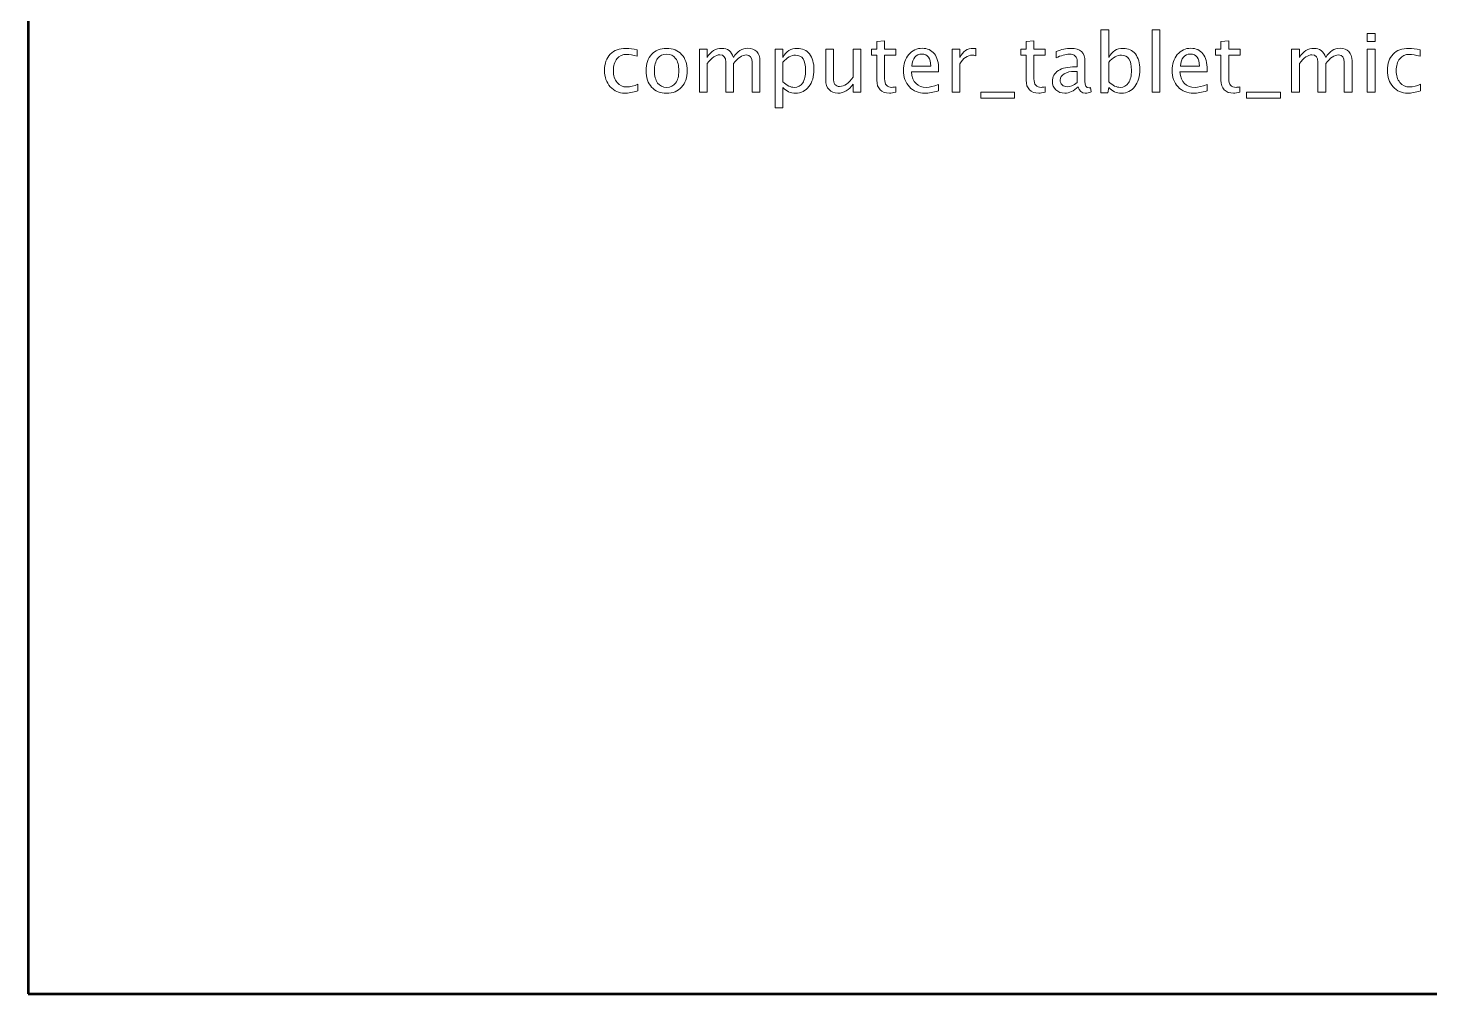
# Model space of a CAD drawing. Header units: centimetres. Extents: x -69 to 69, y -115 to 104.
# Drawn here: x -8.1 to 6.53, y 28.95 to 39.03 of the extents above; entities that cross this region are included whole.
import ezdxf

# ---------------------------------------------------------------- set-up
doc = ezdxf.new("R2010")
doc.units = ezdxf.units.CM
doc.header["$MEASUREMENT"] = 0
doc.layers.add('Layer 1', color=7, linetype='Continuous')

msp = doc.modelspace()

# ---------------------------------------------------------------- linework, layer by layer
at = {"layer": 'Layer 1', "color": 30, "lineweight": 53}
msp.add_lwpolyline([(-8.1, 28.95), (21.1, 28.95), (21.1, 49.05), (-8.1, 49.05), (-8.1, 28.95)], close=True, dxfattribs=at)
at = {"layer": 'Layer 1', "color": 30, "lineweight": 9}
for points, knots in [([(3.09722, 38.35768), (3.09722, 38.35768), (3.09722, 39.01554), (3.09722, 39.01554), (3.09722, 39.01554), (3.09722, 39.01554), (3.1785, 39.01554), (3.1785, 39.01554), (3.1785, 39.01554), (3.1785, 39.01554), (3.1785, 38.72669), (3.1785, 38.72669), (3.1785, 38.72669), (3.2118, 38.78948), (3.2619, 38.82081), (3.32864, 38.82081), (3.32864, 38.82081), (3.38269, 38.82081), (3.42516, 38.80119), (3.45621, 38.76182), (3.45621, 38.76182), (3.48725, 38.72245), (3.50278, 38.66869), (3.50278, 38.60053), (3.50278, 38.60053), (3.50278, 38.52631), (3.48514, 38.46634), (3.45, 38.4209), (3.45, 38.4209), (3.41486, 38.37532), (3.36858, 38.3526), (3.31129, 38.3526), (3.31129, 38.3526), (3.25809, 38.3526), (3.21378, 38.37292), (3.1785, 38.4137), (3.1785, 38.4137), (3.1785, 38.4137), (3.16862, 38.35768), (3.16862, 38.35768), (3.16862, 38.35768), (3.16862, 38.35768), (3.09722, 38.35768), (3.09722, 38.35768)], [0, 0, 0, 0, 0.08333333, 0.08333333, 0.08333333, 0.08333333, 0.16666667, 0.16666667, 0.16666667, 0.16666667, 0.25, 0.25, 0.25, 0.25, 0.33333333, 0.33333333, 0.33333333, 0.33333333, 0.41666667, 0.41666667, 0.41666667, 0.41666667, 0.5, 0.5, 0.5, 0.5, 0.58333333, 0.58333333, 0.58333333, 0.58333333, 0.66666667, 0.66666667, 0.66666667, 0.66666667, 0.75, 0.75, 0.75, 0.75, 0.83333333, 0.83333333, 0.83333333, 0.83333333, 1, 1, 1, 1]), ([(3.63006, 38.36276), (3.63006, 38.36276), (3.63006, 39.01554), (3.63006, 39.01554), (3.63006, 39.01554), (3.63006, 39.01554), (3.71134, 39.01554), (3.71134, 39.01554), (3.71134, 39.01554), (3.71134, 39.01554), (3.71134, 38.36276), (3.71134, 38.36276), (3.71134, 38.36276), (3.71134, 38.36276), (3.63006, 38.36276), (3.63006, 38.36276)], [0, 0, 0, 0, 0.2, 0.2, 0.2, 0.2, 0.4, 0.4, 0.4, 0.4, 0.6, 0.6, 0.6, 0.6, 1, 1, 1, 1]), ([(5.87699, 38.89362), (5.87699, 38.89362), (5.87699, 38.9749), (5.87699, 38.9749), (5.87699, 38.9749), (5.87699, 38.9749), (5.95827, 38.9749), (5.95827, 38.9749), (5.95827, 38.9749), (5.95827, 38.9749), (5.95827, 38.89362), (5.95827, 38.89362), (5.95827, 38.89362), (5.95827, 38.89362), (5.87699, 38.89362), (5.87699, 38.89362)], [0, 0, 0, 0, 0.2, 0.2, 0.2, 0.2, 0.4, 0.4, 0.4, 0.4, 0.6, 0.6, 0.6, 0.6, 1, 1, 1, 1]), ([(-1.73615, 38.37631), (-1.78878, 38.3605), (-1.83422, 38.3526), (-1.87246, 38.3526), (-1.87246, 38.3526), (-1.93314, 38.3526), (-1.98337, 38.37504), (-2.02331, 38.41977), (-2.02331, 38.41977), (-2.06324, 38.46464), (-2.08328, 38.52123), (-2.08328, 38.58939), (-2.08328, 38.58939), (-2.08328, 38.6622), (-2.06352, 38.71907), (-2.02401, 38.75971), (-2.02401, 38.75971), (-1.9845, 38.80049), (-1.92933, 38.82081), (-1.85849, 38.82081), (-1.85849, 38.82081), (-1.82363, 38.82081), (-1.78441, 38.81601), (-1.74123, 38.80642), (-1.74123, 38.80642), (-1.74123, 38.80642), (-1.74123, 38.73783), (-1.74123, 38.73783), (-1.74123, 38.73783), (-1.78709, 38.75138), (-1.82448, 38.75815), (-1.85327, 38.75815), (-1.85327, 38.75815), (-1.89504, 38.75815), (-1.92848, 38.74249), (-1.95346, 38.71131), (-1.95346, 38.71131), (-1.97843, 38.68012), (-1.99099, 38.63849), (-1.99099, 38.58656), (-1.99099, 38.58656), (-1.99099, 38.53619), (-1.97801, 38.49555), (-1.95219, 38.46436), (-1.95219, 38.46436), (-1.92636, 38.43332), (-1.89264, 38.41779), (-1.85073, 38.41779), (-1.85073, 38.41779), (-1.81362, 38.41779), (-1.77552, 38.42739), (-1.73615, 38.44658), (-1.73615, 38.44658), (-1.73615, 38.44658), (-1.73615, 38.37631), (-1.73615, 38.37631)], [0, 0, 0, 0, 0.06666667, 0.06666667, 0.06666667, 0.06666667, 0.13333333, 0.13333333, 0.13333333, 0.13333333, 0.2, 0.2, 0.2, 0.2, 0.26666667, 0.26666667, 0.26666667, 0.26666667, 0.33333333, 0.33333333, 0.33333333, 0.33333333, 0.4, 0.4, 0.4, 0.4, 0.46666667, 0.46666667, 0.46666667, 0.46666667, 0.53333333, 0.53333333, 0.53333333, 0.53333333, 0.6, 0.6, 0.6, 0.6, 0.66666667, 0.66666667, 0.66666667, 0.66666667, 0.73333333, 0.73333333, 0.73333333, 0.73333333, 0.8, 0.8, 0.8, 0.8, 0.86666667, 0.86666667, 0.86666667, 0.86666667, 1, 1, 1, 1]), ([(-1.43543, 38.3526), (-1.50133, 38.3526), (-1.55354, 38.37363), (-1.59193, 38.41568), (-1.59193, 38.41568), (-1.63045, 38.45773), (-1.64964, 38.51488), (-1.64964, 38.58699), (-1.64964, 38.58699), (-1.64964, 38.65895), (-1.63045, 38.71596), (-1.59193, 38.75787), (-1.59193, 38.75787), (-1.55354, 38.79978), (-1.50133, 38.82081), (-1.43543, 38.82081), (-1.43543, 38.82081), (-1.36953, 38.82081), (-1.31732, 38.79978), (-1.27894, 38.75787), (-1.27894, 38.75787), (-1.24042, 38.71596), (-1.22122, 38.65895), (-1.22122, 38.58699), (-1.22122, 38.58699), (-1.22122, 38.51488), (-1.24042, 38.45773), (-1.27894, 38.41568), (-1.27894, 38.41568), (-1.31732, 38.37363), (-1.36953, 38.3526), (-1.43543, 38.3526)], [0, 0, 0, 0, 0.11111111, 0.11111111, 0.11111111, 0.11111111, 0.22222222, 0.22222222, 0.22222222, 0.22222222, 0.33333333, 0.33333333, 0.33333333, 0.33333333, 0.44444444, 0.44444444, 0.44444444, 0.44444444, 0.55555556, 0.55555556, 0.55555556, 0.55555556, 0.66666667, 0.66666667, 0.66666667, 0.66666667, 0.77777778, 0.77777778, 0.77777778, 0.77777778, 1, 1, 1, 1]), ([(-1.09394, 38.36276), (-1.09394, 38.36276), (-1.09394, 38.8115), (-1.09394, 38.8115), (-1.09394, 38.8115), (-1.09394, 38.8115), (-1.01266, 38.8115), (-1.01266, 38.8115), (-1.01266, 38.8115), (-1.01266, 38.8115), (-1.01266, 38.72669), (-1.01266, 38.72669), (-1.01266, 38.72669), (-0.97301, 38.78948), (-0.92221, 38.82081), (-0.85998, 38.82081), (-0.85998, 38.82081), (-0.8, 38.82081), (-0.75922, 38.78948), (-0.73749, 38.72669), (-0.73749, 38.72669), (-0.69897, 38.79005), (-0.64873, 38.82166), (-0.58707, 38.82166), (-0.58707, 38.82166), (-0.5477, 38.82166), (-0.51708, 38.81008), (-0.4952, 38.7868), (-0.4952, 38.7868), (-0.47333, 38.76352), (-0.46232, 38.73092), (-0.46232, 38.68901), (-0.46232, 38.68901), (-0.46232, 38.68901), (-0.46232, 38.36276), (-0.46232, 38.36276), (-0.46232, 38.36276), (-0.46232, 38.36276), (-0.5436, 38.36276), (-0.5436, 38.36276), (-0.5436, 38.36276), (-0.5436, 38.36276), (-0.5436, 38.6756), (-0.5436, 38.6756), (-0.5436, 38.6756), (-0.5436, 38.72669), (-0.56392, 38.75223), (-0.60456, 38.75223), (-0.60456, 38.75223), (-0.64676, 38.75223), (-0.69107, 38.72245), (-0.73749, 38.66276), (-0.73749, 38.66276), (-0.73749, 38.66276), (-0.73749, 38.36276), (-0.73749, 38.36276), (-0.73749, 38.36276), (-0.73749, 38.36276), (-0.81877, 38.36276), (-0.81877, 38.36276), (-0.81877, 38.36276), (-0.81877, 38.36276), (-0.81877, 38.67589), (-0.81877, 38.67589), (-0.81877, 38.67589), (-0.81877, 38.72739), (-0.83937, 38.75307), (-0.88072, 38.75307), (-0.88072, 38.75307), (-0.92178, 38.75307), (-0.96581, 38.72316), (-1.01266, 38.66319), (-1.01266, 38.66319), (-1.01266, 38.66319), (-1.01266, 38.36276), (-1.01266, 38.36276), (-1.01266, 38.36276), (-1.01266, 38.36276), (-1.09394, 38.36276), (-1.09394, 38.36276)], [0, 0, 0, 0, 0.04761905, 0.04761905, 0.04761905, 0.04761905, 0.0952381, 0.0952381, 0.0952381, 0.0952381, 0.14285714, 0.14285714, 0.14285714, 0.14285714, 0.19047619, 0.19047619, 0.19047619, 0.19047619, 0.23809524, 0.23809524, 0.23809524, 0.23809524, 0.28571429, 0.28571429, 0.28571429, 0.28571429, 0.33333333, 0.33333333, 0.33333333, 0.33333333, 0.38095238, 0.38095238, 0.38095238, 0.38095238, 0.42857143, 0.42857143, 0.42857143, 0.42857143, 0.47619048, 0.47619048, 0.47619048, 0.47619048, 0.52380952, 0.52380952, 0.52380952, 0.52380952, 0.57142857, 0.57142857, 0.57142857, 0.57142857, 0.61904762, 0.61904762, 0.61904762, 0.61904762, 0.66666667, 0.66666667, 0.66666667, 0.66666667, 0.71428571, 0.71428571, 0.71428571, 0.71428571, 0.76190476, 0.76190476, 0.76190476, 0.76190476, 0.80952381, 0.80952381, 0.80952381, 0.80952381, 0.85714286, 0.85714286, 0.85714286, 0.85714286, 0.9047619, 0.9047619, 0.9047619, 0.9047619, 1, 1, 1, 1]), ([(-0.30343, 38.19935), (-0.30343, 38.19935), (-0.30343, 38.8115), (-0.30343, 38.8115), (-0.30343, 38.8115), (-0.30343, 38.8115), (-0.22215, 38.8115), (-0.22215, 38.8115), (-0.22215, 38.8115), (-0.22215, 38.8115), (-0.22215, 38.72669), (-0.22215, 38.72669), (-0.22215, 38.72669), (-0.18885, 38.78948), (-0.13875, 38.82081), (-0.07201, 38.82081), (-0.07201, 38.82081), (-0.01796, 38.82081), (0.02451, 38.80119), (0.05556, 38.76182), (0.05556, 38.76182), (0.0866, 38.72245), (0.10213, 38.66869), (0.10213, 38.60053), (0.10213, 38.60053), (0.10213, 38.52631), (0.08449, 38.46634), (0.04935, 38.4209), (0.04935, 38.4209), (0.01421, 38.37532), (-0.03207, 38.3526), (-0.08936, 38.3526), (-0.08936, 38.3526), (-0.14256, 38.3526), (-0.18687, 38.37292), (-0.22215, 38.4137), (-0.22215, 38.4137), (-0.22215, 38.4137), (-0.22215, 38.19935), (-0.22215, 38.19935), (-0.22215, 38.19935), (-0.22215, 38.19935), (-0.30343, 38.19935), (-0.30343, 38.19935)], [0, 0, 0, 0, 0.08333333, 0.08333333, 0.08333333, 0.08333333, 0.16666667, 0.16666667, 0.16666667, 0.16666667, 0.25, 0.25, 0.25, 0.25, 0.33333333, 0.33333333, 0.33333333, 0.33333333, 0.41666667, 0.41666667, 0.41666667, 0.41666667, 0.5, 0.5, 0.5, 0.5, 0.58333333, 0.58333333, 0.58333333, 0.58333333, 0.66666667, 0.66666667, 0.66666667, 0.66666667, 0.75, 0.75, 0.75, 0.75, 0.83333333, 0.83333333, 0.83333333, 0.83333333, 1, 1, 1, 1]), ([(0.5105, 38.36276), (0.5105, 38.36276), (0.5105, 38.44714), (0.5105, 38.44714), (0.5105, 38.44714), (0.46718, 38.38407), (0.41455, 38.3526), (0.35274, 38.3526), (0.35274, 38.3526), (0.31351, 38.3526), (0.28233, 38.36488), (0.25918, 38.38957), (0.25918, 38.38957), (0.2359, 38.41427), (0.22433, 38.44743), (0.22433, 38.48934), (0.22433, 38.48934), (0.22433, 38.48934), (0.22433, 38.8115), (0.22433, 38.8115), (0.22433, 38.8115), (0.22433, 38.8115), (0.30561, 38.8115), (0.30561, 38.8115), (0.30561, 38.8115), (0.30561, 38.8115), (0.30561, 38.51587), (0.30561, 38.51587), (0.30561, 38.51587), (0.30561, 38.48214), (0.31055, 38.45829), (0.32029, 38.44418), (0.32029, 38.44418), (0.33016, 38.42993), (0.34653, 38.42287), (0.36953, 38.42287), (0.36953, 38.42287), (0.41921, 38.42287), (0.46634, 38.45547), (0.5105, 38.52081), (0.5105, 38.52081), (0.5105, 38.52081), (0.5105, 38.8115), (0.5105, 38.8115), (0.5105, 38.8115), (0.5105, 38.8115), (0.59179, 38.8115), (0.59179, 38.8115), (0.59179, 38.8115), (0.59179, 38.8115), (0.59179, 38.36276), (0.59179, 38.36276), (0.59179, 38.36276), (0.59179, 38.36276), (0.5105, 38.36276), (0.5105, 38.36276)], [0, 0, 0, 0, 0.06666667, 0.06666667, 0.06666667, 0.06666667, 0.13333333, 0.13333333, 0.13333333, 0.13333333, 0.2, 0.2, 0.2, 0.2, 0.26666667, 0.26666667, 0.26666667, 0.26666667, 0.33333333, 0.33333333, 0.33333333, 0.33333333, 0.4, 0.4, 0.4, 0.4, 0.46666667, 0.46666667, 0.46666667, 0.46666667, 0.53333333, 0.53333333, 0.53333333, 0.53333333, 0.6, 0.6, 0.6, 0.6, 0.66666667, 0.66666667, 0.66666667, 0.66666667, 0.73333333, 0.73333333, 0.73333333, 0.73333333, 0.8, 0.8, 0.8, 0.8, 0.86666667, 0.86666667, 0.86666667, 0.86666667, 1, 1, 1, 1]), ([(0.95557, 38.3629), (0.93045, 38.35599), (0.90858, 38.3526), (0.8901, 38.3526), (0.8901, 38.3526), (0.84861, 38.3526), (0.81629, 38.36445), (0.79315, 38.38816), (0.79315, 38.38816), (0.76987, 38.41187), (0.7583, 38.44475), (0.7583, 38.48694), (0.7583, 38.48694), (0.7583, 38.48694), (0.7583, 38.75053), (0.7583, 38.75053), (0.7583, 38.75053), (0.7583, 38.75053), (0.70213, 38.75053), (0.70213, 38.75053), (0.70213, 38.75053), (0.70213, 38.75053), (0.70213, 38.8115), (0.70213, 38.8115), (0.70213, 38.8115), (0.70213, 38.8115), (0.7583, 38.8115), (0.7583, 38.8115), (0.7583, 38.8115), (0.7583, 38.8115), (0.7583, 38.89263), (0.7583, 38.89263), (0.7583, 38.89263), (0.7583, 38.89263), (0.83958, 38.9004), (0.83958, 38.9004), (0.83958, 38.9004), (0.83958, 38.9004), (0.83958, 38.8115), (0.83958, 38.8115), (0.83958, 38.8115), (0.83958, 38.8115), (0.95726, 38.8115), (0.95726, 38.8115), (0.95726, 38.8115), (0.95726, 38.8115), (0.95726, 38.75053), (0.95726, 38.75053), (0.95726, 38.75053), (0.95726, 38.75053), (0.83958, 38.75053), (0.83958, 38.75053), (0.83958, 38.75053), (0.83958, 38.75053), (0.83958, 38.50161), (0.83958, 38.50161), (0.83958, 38.50161), (0.83958, 38.44291), (0.86512, 38.41356), (0.91606, 38.41356), (0.91606, 38.41356), (0.92693, 38.41356), (0.94005, 38.41539), (0.95557, 38.41892), (0.95557, 38.41892), (0.95557, 38.41892), (0.95557, 38.3629), (0.95557, 38.3629)], [0, 0, 0, 0, 0.05555556, 0.05555556, 0.05555556, 0.05555556, 0.11111111, 0.11111111, 0.11111111, 0.11111111, 0.16666667, 0.16666667, 0.16666667, 0.16666667, 0.22222222, 0.22222222, 0.22222222, 0.22222222, 0.27777778, 0.27777778, 0.27777778, 0.27777778, 0.33333333, 0.33333333, 0.33333333, 0.33333333, 0.38888889, 0.38888889, 0.38888889, 0.38888889, 0.44444444, 0.44444444, 0.44444444, 0.44444444, 0.5, 0.5, 0.5, 0.5, 0.55555556, 0.55555556, 0.55555556, 0.55555556, 0.61111111, 0.61111111, 0.61111111, 0.61111111, 0.66666667, 0.66666667, 0.66666667, 0.66666667, 0.72222222, 0.72222222, 0.72222222, 0.72222222, 0.77777778, 0.77777778, 0.77777778, 0.77777778, 0.83333333, 0.83333333, 0.83333333, 0.83333333, 0.88888889, 0.88888889, 0.88888889, 0.88888889, 1, 1, 1, 1]), ([(1.40091, 38.37715), (1.3463, 38.36078), (1.2996, 38.3526), (1.26065, 38.3526), (1.26065, 38.3526), (1.19419, 38.3526), (1.14014, 38.37461), (1.09851, 38.4185), (1.09851, 38.4185), (1.05688, 38.46238), (1.036, 38.51925), (1.036, 38.58924), (1.036, 38.58924), (1.036, 38.65712), (1.05434, 38.71286), (1.09117, 38.75646), (1.09117, 38.75646), (1.128, 38.79992), (1.17514, 38.82166), (1.23257, 38.82166), (1.23257, 38.82166), (1.2869, 38.82166), (1.32895, 38.80232), (1.35858, 38.76366), (1.35858, 38.76366), (1.38821, 38.72499), (1.40303, 38.67024), (1.40303, 38.59926), (1.40303, 38.59926), (1.40303, 38.59926), (1.40261, 38.57443), (1.40261, 38.57443), (1.40261, 38.57443), (1.40261, 38.57443), (1.11897, 38.57443), (1.11897, 38.57443), (1.11897, 38.57443), (1.13083, 38.46718), (1.18318, 38.41356), (1.27589, 38.41356), (1.27589, 38.41356), (1.3099, 38.41356), (1.35153, 38.42316), (1.40091, 38.44235), (1.40091, 38.44235), (1.40091, 38.44235), (1.40091, 38.37715), (1.40091, 38.37715)], [0, 0, 0, 0, 0.07692308, 0.07692308, 0.07692308, 0.07692308, 0.15384615, 0.15384615, 0.15384615, 0.15384615, 0.23076923, 0.23076923, 0.23076923, 0.23076923, 0.30769231, 0.30769231, 0.30769231, 0.30769231, 0.38461538, 0.38461538, 0.38461538, 0.38461538, 0.46153846, 0.46153846, 0.46153846, 0.46153846, 0.53846154, 0.53846154, 0.53846154, 0.53846154, 0.61538462, 0.61538462, 0.61538462, 0.61538462, 0.69230769, 0.69230769, 0.69230769, 0.69230769, 0.76923077, 0.76923077, 0.76923077, 0.76923077, 0.84615385, 0.84615385, 0.84615385, 0.84615385, 1, 1, 1, 1]), ([(1.5433, 38.36276), (1.5433, 38.36276), (1.5433, 38.8115), (1.5433, 38.8115), (1.5433, 38.8115), (1.5433, 38.8115), (1.62458, 38.8115), (1.62458, 38.8115), (1.62458, 38.8115), (1.62458, 38.8115), (1.62458, 38.72669), (1.62458, 38.72669), (1.62458, 38.72669), (1.6569, 38.78948), (1.70374, 38.82081), (1.76527, 38.82081), (1.76527, 38.82081), (1.77359, 38.82081), (1.78234, 38.8201), (1.79137, 38.81869), (1.79137, 38.81869), (1.79137, 38.81869), (1.79137, 38.74263), (1.79137, 38.74263), (1.79137, 38.74263), (1.77726, 38.74729), (1.76485, 38.74969), (1.75412, 38.74969), (1.75412, 38.74969), (1.70247, 38.74969), (1.65929, 38.71921), (1.62458, 38.65811), (1.62458, 38.65811), (1.62458, 38.65811), (1.62458, 38.36276), (1.62458, 38.36276), (1.62458, 38.36276), (1.62458, 38.36276), (1.5433, 38.36276), (1.5433, 38.36276)], [0, 0, 0, 0, 0.09090909, 0.09090909, 0.09090909, 0.09090909, 0.18181818, 0.18181818, 0.18181818, 0.18181818, 0.27272727, 0.27272727, 0.27272727, 0.27272727, 0.36363636, 0.36363636, 0.36363636, 0.36363636, 0.45454545, 0.45454545, 0.45454545, 0.45454545, 0.54545455, 0.54545455, 0.54545455, 0.54545455, 0.63636364, 0.63636364, 0.63636364, 0.63636364, 0.72727273, 0.72727273, 0.72727273, 0.72727273, 0.81818182, 0.81818182, 0.81818182, 0.81818182, 1, 1, 1, 1]), ([(2.51373, 38.3629), (2.48861, 38.35599), (2.46674, 38.3526), (2.44826, 38.3526), (2.44826, 38.3526), (2.40677, 38.3526), (2.37445, 38.36445), (2.35131, 38.38816), (2.35131, 38.38816), (2.32803, 38.41187), (2.31646, 38.44475), (2.31646, 38.48694), (2.31646, 38.48694), (2.31646, 38.48694), (2.31646, 38.75053), (2.31646, 38.75053), (2.31646, 38.75053), (2.31646, 38.75053), (2.26029, 38.75053), (2.26029, 38.75053), (2.26029, 38.75053), (2.26029, 38.75053), (2.26029, 38.8115), (2.26029, 38.8115), (2.26029, 38.8115), (2.26029, 38.8115), (2.31646, 38.8115), (2.31646, 38.8115), (2.31646, 38.8115), (2.31646, 38.8115), (2.31646, 38.89263), (2.31646, 38.89263), (2.31646, 38.89263), (2.31646, 38.89263), (2.39774, 38.9004), (2.39774, 38.9004), (2.39774, 38.9004), (2.39774, 38.9004), (2.39774, 38.8115), (2.39774, 38.8115), (2.39774, 38.8115), (2.39774, 38.8115), (2.51542, 38.8115), (2.51542, 38.8115), (2.51542, 38.8115), (2.51542, 38.8115), (2.51542, 38.75053), (2.51542, 38.75053), (2.51542, 38.75053), (2.51542, 38.75053), (2.39774, 38.75053), (2.39774, 38.75053), (2.39774, 38.75053), (2.39774, 38.75053), (2.39774, 38.50161), (2.39774, 38.50161), (2.39774, 38.50161), (2.39774, 38.44291), (2.42328, 38.41356), (2.47422, 38.41356), (2.47422, 38.41356), (2.48509, 38.41356), (2.49821, 38.41539), (2.51373, 38.41892), (2.51373, 38.41892), (2.51373, 38.41892), (2.51373, 38.3629), (2.51373, 38.3629)], [0, 0, 0, 0, 0.05555556, 0.05555556, 0.05555556, 0.05555556, 0.11111111, 0.11111111, 0.11111111, 0.11111111, 0.16666667, 0.16666667, 0.16666667, 0.16666667, 0.22222222, 0.22222222, 0.22222222, 0.22222222, 0.27777778, 0.27777778, 0.27777778, 0.27777778, 0.33333333, 0.33333333, 0.33333333, 0.33333333, 0.38888889, 0.38888889, 0.38888889, 0.38888889, 0.44444444, 0.44444444, 0.44444444, 0.44444444, 0.5, 0.5, 0.5, 0.5, 0.55555556, 0.55555556, 0.55555556, 0.55555556, 0.61111111, 0.61111111, 0.61111111, 0.61111111, 0.66666667, 0.66666667, 0.66666667, 0.66666667, 0.72222222, 0.72222222, 0.72222222, 0.72222222, 0.77777778, 0.77777778, 0.77777778, 0.77777778, 0.83333333, 0.83333333, 0.83333333, 0.83333333, 0.88888889, 0.88888889, 0.88888889, 0.88888889, 1, 1, 1, 1]), ([(2.861, 38.41991), (2.81218, 38.37504), (2.76519, 38.3526), (2.72003, 38.3526), (2.72003, 38.3526), (2.68292, 38.3526), (2.65202, 38.36417), (2.6276, 38.38745), (2.6276, 38.38745), (2.60305, 38.41074), (2.59077, 38.44009), (2.59077, 38.47551), (2.59077, 38.47551), (2.59077, 38.52447), (2.61138, 38.56215), (2.65258, 38.5884), (2.65258, 38.5884), (2.69379, 38.61464), (2.75291, 38.62777), (2.82996, 38.62777), (2.82996, 38.62777), (2.82996, 38.62777), (2.84901, 38.62777), (2.84901, 38.62777), (2.84901, 38.62777), (2.84901, 38.62777), (2.84901, 38.68181), (2.84901, 38.68181), (2.84901, 38.68181), (2.84901, 38.73388), (2.82191, 38.75985), (2.76759, 38.75985), (2.76759, 38.75985), (2.72554, 38.75985), (2.67953, 38.74658), (2.62972, 38.72005), (2.62972, 38.72005), (2.62972, 38.72005), (2.62972, 38.78694), (2.62972, 38.78694), (2.62972, 38.78694), (2.68447, 38.80952), (2.73612, 38.82081), (2.78452, 38.82081), (2.78452, 38.82081), (2.83433, 38.82081), (2.87116, 38.80952), (2.89473, 38.7868), (2.89473, 38.7868), (2.91843, 38.76408), (2.93029, 38.72909), (2.93029, 38.68181), (2.93029, 38.68181), (2.93029, 38.68181), (2.93029, 38.47904), (2.93029, 38.47904), (2.93029, 38.47904), (2.93029, 38.43261), (2.94454, 38.40933), (2.97319, 38.40933), (2.97319, 38.40933), (2.97671, 38.40933), (2.98194, 38.40989), (2.98885, 38.41102), (2.98885, 38.41102), (2.98885, 38.41102), (2.99464, 38.36586), (2.99464, 38.36586), (2.99464, 38.36586), (2.97615, 38.35697), (2.95583, 38.3526), (2.93353, 38.3526), (2.93353, 38.3526), (2.89557, 38.3526), (2.87144, 38.37504), (2.861, 38.41991)], [0, 0, 0, 0, 0.05, 0.05, 0.05, 0.05, 0.1, 0.1, 0.1, 0.1, 0.15, 0.15, 0.15, 0.15, 0.2, 0.2, 0.2, 0.2, 0.25, 0.25, 0.25, 0.25, 0.3, 0.3, 0.3, 0.3, 0.35, 0.35, 0.35, 0.35, 0.4, 0.4, 0.4, 0.4, 0.45, 0.45, 0.45, 0.45, 0.5, 0.5, 0.5, 0.5, 0.55, 0.55, 0.55, 0.55, 0.6, 0.6, 0.6, 0.6, 0.65, 0.65, 0.65, 0.65, 0.7, 0.7, 0.7, 0.7, 0.75, 0.75, 0.75, 0.75, 0.8, 0.8, 0.8, 0.8, 0.85, 0.85, 0.85, 0.85, 0.9, 0.9, 0.9, 0.9, 1, 1, 1, 1]), ([(4.2041, 38.37715), (4.14949, 38.36078), (4.10279, 38.3526), (4.06384, 38.3526), (4.06384, 38.3526), (3.99738, 38.3526), (3.94333, 38.37461), (3.9017, 38.4185), (3.9017, 38.4185), (3.86007, 38.46238), (3.83919, 38.51925), (3.83919, 38.58924), (3.83919, 38.58924), (3.83919, 38.65712), (3.85753, 38.71286), (3.89436, 38.75646), (3.89436, 38.75646), (3.93119, 38.79992), (3.97833, 38.82166), (4.03576, 38.82166), (4.03576, 38.82166), (4.09009, 38.82166), (4.13214, 38.80232), (4.16177, 38.76366), (4.16177, 38.76366), (4.1914, 38.72499), (4.20622, 38.67024), (4.20622, 38.59926), (4.20622, 38.59926), (4.20622, 38.59926), (4.2058, 38.57443), (4.2058, 38.57443), (4.2058, 38.57443), (4.2058, 38.57443), (3.92216, 38.57443), (3.92216, 38.57443), (3.92216, 38.57443), (3.93402, 38.46718), (3.98637, 38.41356), (4.07908, 38.41356), (4.07908, 38.41356), (4.11309, 38.41356), (4.15472, 38.42316), (4.2041, 38.44235), (4.2041, 38.44235), (4.2041, 38.44235), (4.2041, 38.37715), (4.2041, 38.37715)], [0, 0, 0, 0, 0.07692308, 0.07692308, 0.07692308, 0.07692308, 0.15384615, 0.15384615, 0.15384615, 0.15384615, 0.23076923, 0.23076923, 0.23076923, 0.23076923, 0.30769231, 0.30769231, 0.30769231, 0.30769231, 0.38461538, 0.38461538, 0.38461538, 0.38461538, 0.46153846, 0.46153846, 0.46153846, 0.46153846, 0.53846154, 0.53846154, 0.53846154, 0.53846154, 0.61538462, 0.61538462, 0.61538462, 0.61538462, 0.69230769, 0.69230769, 0.69230769, 0.69230769, 0.76923077, 0.76923077, 0.76923077, 0.76923077, 0.84615385, 0.84615385, 0.84615385, 0.84615385, 1, 1, 1, 1]), ([(4.54715, 38.3629), (4.52203, 38.35599), (4.50016, 38.3526), (4.48168, 38.3526), (4.48168, 38.3526), (4.44019, 38.3526), (4.40787, 38.36445), (4.38473, 38.38816), (4.38473, 38.38816), (4.36145, 38.41187), (4.34988, 38.44475), (4.34988, 38.48694), (4.34988, 38.48694), (4.34988, 38.48694), (4.34988, 38.75053), (4.34988, 38.75053), (4.34988, 38.75053), (4.34988, 38.75053), (4.29371, 38.75053), (4.29371, 38.75053), (4.29371, 38.75053), (4.29371, 38.75053), (4.29371, 38.8115), (4.29371, 38.8115), (4.29371, 38.8115), (4.29371, 38.8115), (4.34988, 38.8115), (4.34988, 38.8115), (4.34988, 38.8115), (4.34988, 38.8115), (4.34988, 38.89263), (4.34988, 38.89263), (4.34988, 38.89263), (4.34988, 38.89263), (4.43116, 38.9004), (4.43116, 38.9004), (4.43116, 38.9004), (4.43116, 38.9004), (4.43116, 38.8115), (4.43116, 38.8115), (4.43116, 38.8115), (4.43116, 38.8115), (4.54884, 38.8115), (4.54884, 38.8115), (4.54884, 38.8115), (4.54884, 38.8115), (4.54884, 38.75053), (4.54884, 38.75053), (4.54884, 38.75053), (4.54884, 38.75053), (4.43116, 38.75053), (4.43116, 38.75053), (4.43116, 38.75053), (4.43116, 38.75053), (4.43116, 38.50161), (4.43116, 38.50161), (4.43116, 38.50161), (4.43116, 38.44291), (4.4567, 38.41356), (4.50764, 38.41356), (4.50764, 38.41356), (4.51851, 38.41356), (4.53163, 38.41539), (4.54715, 38.41892), (4.54715, 38.41892), (4.54715, 38.41892), (4.54715, 38.3629), (4.54715, 38.3629)], [0, 0, 0, 0, 0.05555556, 0.05555556, 0.05555556, 0.05555556, 0.11111111, 0.11111111, 0.11111111, 0.11111111, 0.16666667, 0.16666667, 0.16666667, 0.16666667, 0.22222222, 0.22222222, 0.22222222, 0.22222222, 0.27777778, 0.27777778, 0.27777778, 0.27777778, 0.33333333, 0.33333333, 0.33333333, 0.33333333, 0.38888889, 0.38888889, 0.38888889, 0.38888889, 0.44444444, 0.44444444, 0.44444444, 0.44444444, 0.5, 0.5, 0.5, 0.5, 0.55555556, 0.55555556, 0.55555556, 0.55555556, 0.61111111, 0.61111111, 0.61111111, 0.61111111, 0.66666667, 0.66666667, 0.66666667, 0.66666667, 0.72222222, 0.72222222, 0.72222222, 0.72222222, 0.77777778, 0.77777778, 0.77777778, 0.77777778, 0.83333333, 0.83333333, 0.83333333, 0.83333333, 0.88888889, 0.88888889, 0.88888889, 0.88888889, 1, 1, 1, 1]), ([(5.08648, 38.36276), (5.08648, 38.36276), (5.08648, 38.8115), (5.08648, 38.8115), (5.08648, 38.8115), (5.08648, 38.8115), (5.16776, 38.8115), (5.16776, 38.8115), (5.16776, 38.8115), (5.16776, 38.8115), (5.16776, 38.72669), (5.16776, 38.72669), (5.16776, 38.72669), (5.20741, 38.78948), (5.25821, 38.82081), (5.32044, 38.82081), (5.32044, 38.82081), (5.38042, 38.82081), (5.4212, 38.78948), (5.44293, 38.72669), (5.44293, 38.72669), (5.48145, 38.79005), (5.53169, 38.82166), (5.59335, 38.82166), (5.59335, 38.82166), (5.63272, 38.82166), (5.66334, 38.81008), (5.68522, 38.7868), (5.68522, 38.7868), (5.70709, 38.76352), (5.7181, 38.73092), (5.7181, 38.68901), (5.7181, 38.68901), (5.7181, 38.68901), (5.7181, 38.36276), (5.7181, 38.36276), (5.7181, 38.36276), (5.7181, 38.36276), (5.63682, 38.36276), (5.63682, 38.36276), (5.63682, 38.36276), (5.63682, 38.36276), (5.63682, 38.6756), (5.63682, 38.6756), (5.63682, 38.6756), (5.63682, 38.72669), (5.6165, 38.75223), (5.57586, 38.75223), (5.57586, 38.75223), (5.53366, 38.75223), (5.48935, 38.72245), (5.44293, 38.66276), (5.44293, 38.66276), (5.44293, 38.66276), (5.44293, 38.36276), (5.44293, 38.36276), (5.44293, 38.36276), (5.44293, 38.36276), (5.36165, 38.36276), (5.36165, 38.36276), (5.36165, 38.36276), (5.36165, 38.36276), (5.36165, 38.67589), (5.36165, 38.67589), (5.36165, 38.67589), (5.36165, 38.72739), (5.34105, 38.75307), (5.2997, 38.75307), (5.2997, 38.75307), (5.25864, 38.75307), (5.21461, 38.72316), (5.16776, 38.66319), (5.16776, 38.66319), (5.16776, 38.66319), (5.16776, 38.36276), (5.16776, 38.36276), (5.16776, 38.36276), (5.16776, 38.36276), (5.08648, 38.36276), (5.08648, 38.36276)], [0, 0, 0, 0, 0.04761905, 0.04761905, 0.04761905, 0.04761905, 0.0952381, 0.0952381, 0.0952381, 0.0952381, 0.14285714, 0.14285714, 0.14285714, 0.14285714, 0.19047619, 0.19047619, 0.19047619, 0.19047619, 0.23809524, 0.23809524, 0.23809524, 0.23809524, 0.28571429, 0.28571429, 0.28571429, 0.28571429, 0.33333333, 0.33333333, 0.33333333, 0.33333333, 0.38095238, 0.38095238, 0.38095238, 0.38095238, 0.42857143, 0.42857143, 0.42857143, 0.42857143, 0.47619048, 0.47619048, 0.47619048, 0.47619048, 0.52380952, 0.52380952, 0.52380952, 0.52380952, 0.57142857, 0.57142857, 0.57142857, 0.57142857, 0.61904762, 0.61904762, 0.61904762, 0.61904762, 0.66666667, 0.66666667, 0.66666667, 0.66666667, 0.71428571, 0.71428571, 0.71428571, 0.71428571, 0.76190476, 0.76190476, 0.76190476, 0.76190476, 0.80952381, 0.80952381, 0.80952381, 0.80952381, 0.85714286, 0.85714286, 0.85714286, 0.85714286, 0.9047619, 0.9047619, 0.9047619, 0.9047619, 1, 1, 1, 1]), ([(5.87699, 38.36276), (5.87699, 38.36276), (5.87699, 38.8115), (5.87699, 38.8115), (5.87699, 38.8115), (5.87699, 38.8115), (5.95827, 38.8115), (5.95827, 38.8115), (5.95827, 38.8115), (5.95827, 38.8115), (5.95827, 38.36276), (5.95827, 38.36276), (5.95827, 38.36276), (5.95827, 38.36276), (5.87699, 38.36276), (5.87699, 38.36276)], [0, 0, 0, 0, 0.2, 0.2, 0.2, 0.2, 0.4, 0.4, 0.4, 0.4, 0.6, 0.6, 0.6, 0.6, 1, 1, 1, 1]), ([(6.43325, 38.37631), (6.38062, 38.3605), (6.33518, 38.3526), (6.29694, 38.3526), (6.29694, 38.3526), (6.23626, 38.3526), (6.18603, 38.37504), (6.14609, 38.41977), (6.14609, 38.41977), (6.10616, 38.46464), (6.08612, 38.52123), (6.08612, 38.58939), (6.08612, 38.58939), (6.08612, 38.6622), (6.10588, 38.71907), (6.14539, 38.75971), (6.14539, 38.75971), (6.1849, 38.80049), (6.24007, 38.82081), (6.31091, 38.82081), (6.31091, 38.82081), (6.34577, 38.82081), (6.38499, 38.81601), (6.42817, 38.80642), (6.42817, 38.80642), (6.42817, 38.80642), (6.42817, 38.73783), (6.42817, 38.73783), (6.42817, 38.73783), (6.38231, 38.75138), (6.34492, 38.75815), (6.31613, 38.75815), (6.31613, 38.75815), (6.27436, 38.75815), (6.24092, 38.74249), (6.21594, 38.71131), (6.21594, 38.71131), (6.19097, 38.68012), (6.17841, 38.63849), (6.17841, 38.58656), (6.17841, 38.58656), (6.17841, 38.53619), (6.19139, 38.49555), (6.21721, 38.46436), (6.21721, 38.46436), (6.24304, 38.43332), (6.27676, 38.41779), (6.31867, 38.41779), (6.31867, 38.41779), (6.35578, 38.41779), (6.39388, 38.42739), (6.43325, 38.44658), (6.43325, 38.44658), (6.43325, 38.44658), (6.43325, 38.37631), (6.43325, 38.37631)], [0, 0, 0, 0, 0.06666667, 0.06666667, 0.06666667, 0.06666667, 0.13333333, 0.13333333, 0.13333333, 0.13333333, 0.2, 0.2, 0.2, 0.2, 0.26666667, 0.26666667, 0.26666667, 0.26666667, 0.33333333, 0.33333333, 0.33333333, 0.33333333, 0.4, 0.4, 0.4, 0.4, 0.46666667, 0.46666667, 0.46666667, 0.46666667, 0.53333333, 0.53333333, 0.53333333, 0.53333333, 0.6, 0.6, 0.6, 0.6, 0.66666667, 0.66666667, 0.66666667, 0.66666667, 0.73333333, 0.73333333, 0.73333333, 0.73333333, 0.8, 0.8, 0.8, 0.8, 0.86666667, 0.86666667, 0.86666667, 0.86666667, 1, 1, 1, 1]), ([(-1.43557, 38.41356), (-1.39536, 38.41356), (-1.36403, 38.42866), (-1.34173, 38.459), (-1.34173, 38.459), (-1.31958, 38.4892), (-1.30843, 38.53195), (-1.30843, 38.58699), (-1.30843, 38.58699), (-1.30843, 38.64188), (-1.31958, 38.68449), (-1.34173, 38.71469), (-1.34173, 38.71469), (-1.36403, 38.74475), (-1.39536, 38.75985), (-1.43557, 38.75985), (-1.43557, 38.75985), (-1.47593, 38.75985), (-1.50726, 38.74475), (-1.52927, 38.71469), (-1.52927, 38.71469), (-1.55143, 38.68449), (-1.56243, 38.64188), (-1.56243, 38.58699), (-1.56243, 38.58699), (-1.56243, 38.53195), (-1.55143, 38.4892), (-1.52927, 38.459), (-1.52927, 38.459), (-1.50726, 38.42866), (-1.47593, 38.41356), (-1.43557, 38.41356)], [0, 0, 0, 0, 0.11111111, 0.11111111, 0.11111111, 0.11111111, 0.22222222, 0.22222222, 0.22222222, 0.22222222, 0.33333333, 0.33333333, 0.33333333, 0.33333333, 0.44444444, 0.44444444, 0.44444444, 0.44444444, 0.55555556, 0.55555556, 0.55555556, 0.55555556, 0.66666667, 0.66666667, 0.66666667, 0.66666667, 0.77777778, 0.77777778, 0.77777778, 0.77777778, 1, 1, 1, 1]), ([(-0.22215, 38.46972), (-0.18024, 38.43233), (-0.1403, 38.41356), (-0.10235, 38.41356), (-0.10235, 38.41356), (-0.06495, 38.41356), (-0.03602, 38.42922), (-0.0157, 38.46041), (-0.0157, 38.46041), (0.00476, 38.49159), (0.01492, 38.53548), (0.01492, 38.59221), (0.01492, 38.59221), (0.01492, 38.69719), (-0.0198, 38.74969), (-0.08922, 38.74969), (-0.08922, 38.74969), (-0.13466, 38.74969), (-0.17897, 38.72513), (-0.22215, 38.67589), (-0.22215, 38.67589), (-0.22215, 38.67589), (-0.22215, 38.46972), (-0.22215, 38.46972)], [0, 0, 0, 0, 0.14285714, 0.14285714, 0.14285714, 0.14285714, 0.28571429, 0.28571429, 0.28571429, 0.28571429, 0.42857143, 0.42857143, 0.42857143, 0.42857143, 0.57142857, 0.57142857, 0.57142857, 0.57142857, 0.71428571, 0.71428571, 0.71428571, 0.71428571, 1, 1, 1, 1]), ([(1.12321, 38.63539), (1.12321, 38.63539), (1.32133, 38.63539), (1.32133, 38.63539), (1.32133, 38.63539), (1.32133, 38.71893), (1.29014, 38.76069), (1.22791, 38.76069), (1.22791, 38.76069), (1.16526, 38.76069), (1.1304, 38.71893), (1.12321, 38.63539)], [0, 0, 0, 0, 0.25, 0.25, 0.25, 0.25, 0.5, 0.5, 0.5, 0.5, 1, 1, 1, 1]), ([(3.1785, 38.46972), (3.22041, 38.43233), (3.26035, 38.41356), (3.2983, 38.41356), (3.2983, 38.41356), (3.3357, 38.41356), (3.36463, 38.42922), (3.38495, 38.46041), (3.38495, 38.46041), (3.40541, 38.49159), (3.41557, 38.53548), (3.41557, 38.59221), (3.41557, 38.59221), (3.41557, 38.69719), (3.38085, 38.74969), (3.31143, 38.74969), (3.31143, 38.74969), (3.26599, 38.74969), (3.22168, 38.72513), (3.1785, 38.67589), (3.1785, 38.67589), (3.1785, 38.67589), (3.1785, 38.46972), (3.1785, 38.46972)], [0, 0, 0, 0, 0.14285714, 0.14285714, 0.14285714, 0.14285714, 0.28571429, 0.28571429, 0.28571429, 0.28571429, 0.42857143, 0.42857143, 0.42857143, 0.42857143, 0.57142857, 0.57142857, 0.57142857, 0.57142857, 0.71428571, 0.71428571, 0.71428571, 0.71428571, 1, 1, 1, 1]), ([(3.9264, 38.63539), (3.9264, 38.63539), (4.12452, 38.63539), (4.12452, 38.63539), (4.12452, 38.63539), (4.12452, 38.71893), (4.09333, 38.76069), (4.0311, 38.76069), (4.0311, 38.76069), (3.96845, 38.76069), (3.93359, 38.71893), (3.9264, 38.63539)], [0, 0, 0, 0, 0.25, 0.25, 0.25, 0.25, 0.5, 0.5, 0.5, 0.5, 1, 1, 1, 1]), ([(2.84901, 38.46422), (2.84901, 38.46422), (2.84901, 38.57951), (2.84901, 38.57951), (2.84901, 38.57951), (2.84901, 38.57951), (2.8229, 38.58035), (2.8229, 38.58035), (2.8229, 38.58035), (2.77775, 38.58035), (2.74134, 38.57203), (2.71354, 38.55538), (2.71354, 38.55538), (2.68588, 38.53859), (2.67205, 38.51643), (2.67205, 38.48877), (2.67205, 38.48877), (2.67205, 38.46944), (2.67897, 38.45307), (2.69266, 38.43967), (2.69266, 38.43967), (2.70649, 38.42626), (2.72328, 38.41949), (2.74317, 38.41949), (2.74317, 38.41949), (2.77704, 38.41949), (2.81232, 38.43444), (2.84901, 38.46422)], [0, 0, 0, 0, 0.125, 0.125, 0.125, 0.125, 0.25, 0.25, 0.25, 0.25, 0.375, 0.375, 0.375, 0.375, 0.5, 0.5, 0.5, 0.5, 0.625, 0.625, 0.625, 0.625, 0.75, 0.75, 0.75, 0.75, 1, 1, 1, 1]), ([(1.84401, 38.3018), (1.84401, 38.3018), (1.84401, 38.36276), (1.84401, 38.36276), (1.84401, 38.36276), (1.84401, 38.36276), (2.19622, 38.36276), (2.19622, 38.36276), (2.19622, 38.36276), (2.19622, 38.36276), (2.19622, 38.3018), (2.19622, 38.3018), (2.19622, 38.3018), (2.19622, 38.3018), (1.84401, 38.3018), (1.84401, 38.3018)], [0, 0, 0, 0, 0.2, 0.2, 0.2, 0.2, 0.4, 0.4, 0.4, 0.4, 0.6, 0.6, 0.6, 0.6, 1, 1, 1, 1]), ([(4.61742, 38.3018), (4.61742, 38.3018), (4.61742, 38.36276), (4.61742, 38.36276), (4.61742, 38.36276), (4.61742, 38.36276), (4.96963, 38.36276), (4.96963, 38.36276), (4.96963, 38.36276), (4.96963, 38.36276), (4.96963, 38.3018), (4.96963, 38.3018), (4.96963, 38.3018), (4.96963, 38.3018), (4.61742, 38.3018), (4.61742, 38.3018)], [0, 0, 0, 0, 0.2, 0.2, 0.2, 0.2, 0.4, 0.4, 0.4, 0.4, 0.6, 0.6, 0.6, 0.6, 1, 1, 1, 1])]:
    msp.add_open_spline(points, degree=3, knots=knots, dxfattribs=at)

doc.saveas('drawing.dxf')
